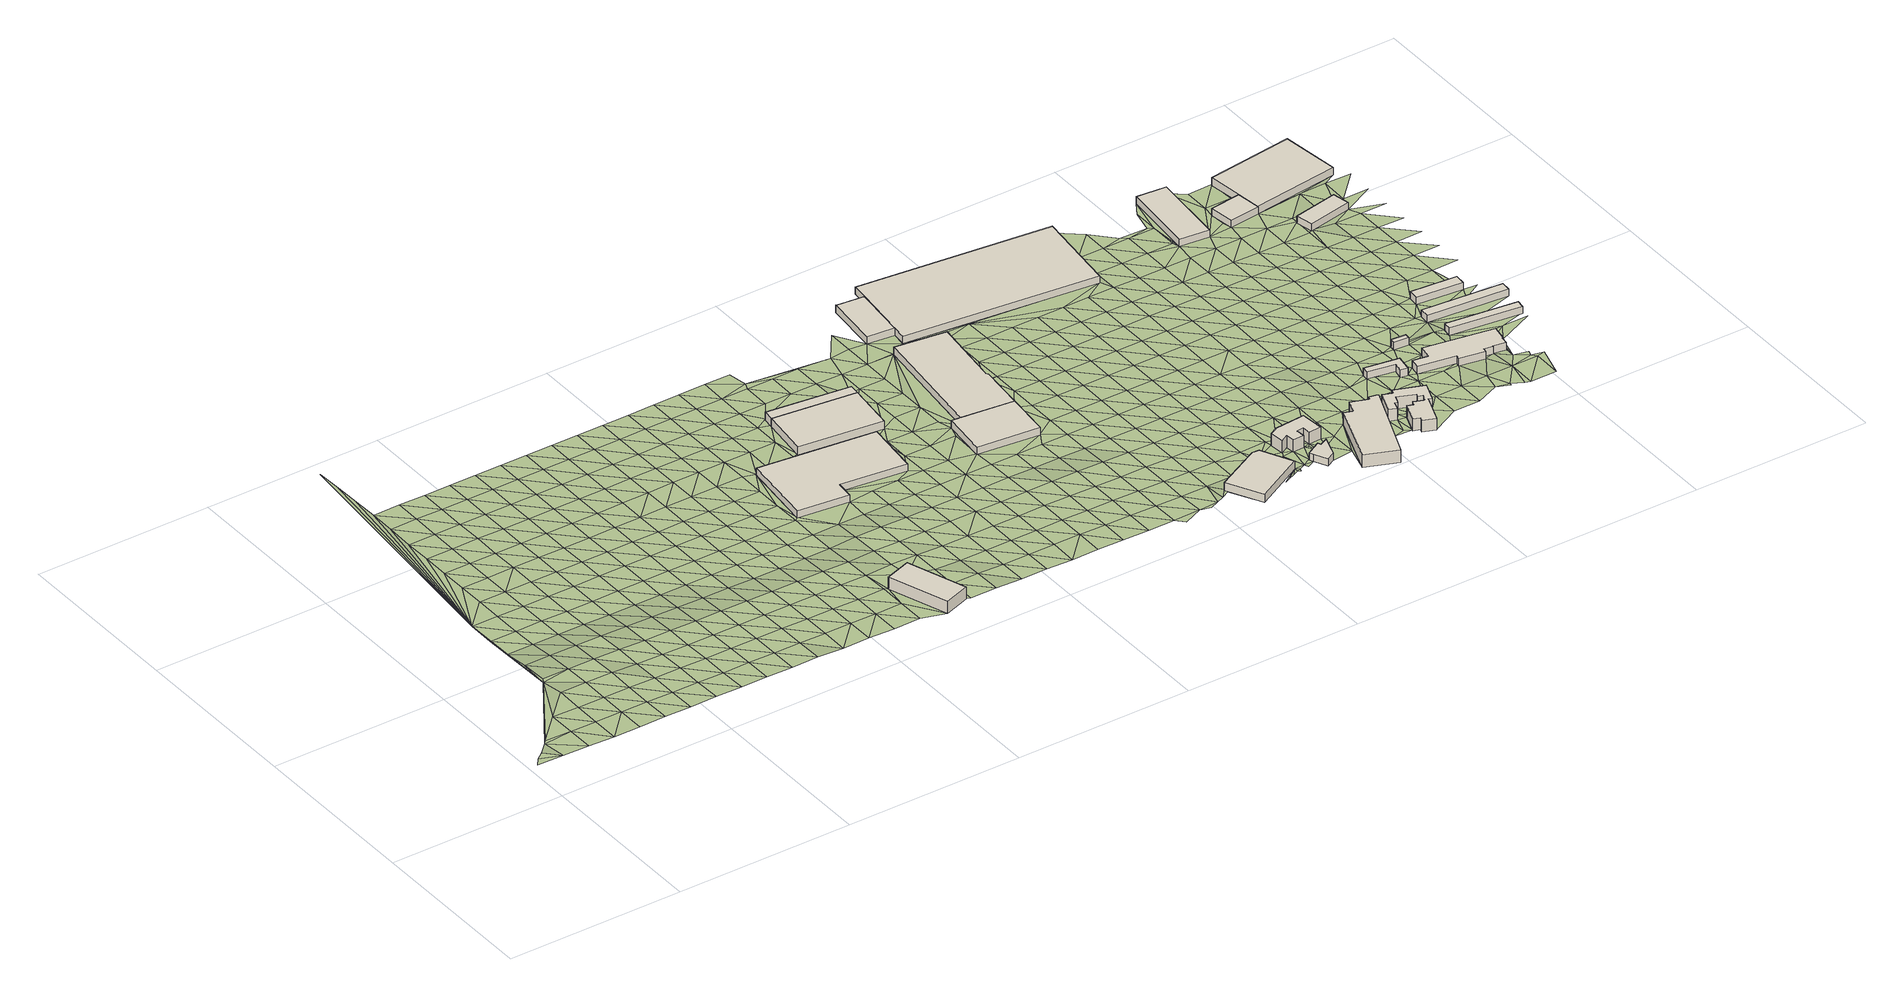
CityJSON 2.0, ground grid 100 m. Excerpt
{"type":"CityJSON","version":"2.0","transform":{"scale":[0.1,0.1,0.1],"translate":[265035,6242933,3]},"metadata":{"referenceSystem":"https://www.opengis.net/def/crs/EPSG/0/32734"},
"CityObjects":{
"building1":{"type":"Building","attributes":{"building":"hall","building:levels":"2","footprint":{"type":"Polygon"},"plus_code":"C8XQXWXR+X2X","ground_height":6.69,"building_height":6.9,"roof_height":13.59},"geometry":[{"type":"Solid","lod":"1","boundaries":[[[[0,1,2,3]],[[1,4,5,2]],[[4,6,7,5]],[[6,0,3,7]],[[3,2,5,7]],[[6,4,1,0]]]]}]},
"building2":{"type":"Building","attributes":{"building":"yes","building:levels":"1","footprint":{"type":"Polygon"},"plus_code":"C9XWXHXW+XPR","ground_height":4.42,"building_height":4.1,"roof_height":8.52},"geometry":[{"type":"Solid","lod":"1","boundaries":[[[[8,9,10,11]],[[9,12,13,10]],[[12,14,15,13]],[[14,16,17,15]],[[16,18,19,17]],[[18,8,11,19]],[[11,10,13,15,17,19]],[[18,16,14,12,9,8]]]]}]},
"building3":{"type":"Building","attributes":{"building":"yes","building:levels":"1","footprint":{"type":"Polygon"},"plus_code":"CCXXXHXQ+XCX","ground_height":4.4,"building_height":4.1,"roof_height":8.5},"geometry":[{"type":"Solid","lod":"1","boundaries":[[[[20,21,22,23]],[[21,24,25,22]],[[24,26,27,25]],[[26,20,23,27]],[[23,22,25,27]],[[26,24,21,20]]]]}]},
"building4":{"type":"Building","attributes":{"building":"yes","building:levels":"1","footprint":{"type":"Polygon"},"plus_code":"CFX3XHX5+XVV","ground_height":4.4,"building_height":4.1,"roof_height":8.5},"geometry":[{"type":"Solid","lod":"1","boundaries":[[[[21,20,23,22]],[[20,28,29,23]],[[28,30,31,29]],[[30,21,22,31]],[[22,23,29,31]],[[30,28,20,21]]]]}]},
"building5":{"type":"Building","attributes":{"building":"yes","building:levels":"1","footprint":{"type":"Polygon"},"plus_code":"CJX6X6XR+X3W","ground_height":4.54,"building_height":4.1,"roof_height":8.64},"geometry":[{"type":"Solid","lod":"1","boundaries":[[[[32,33,34,35,36,37]],[[33,38,39,35,34]],[[38,40,41,39]],[[40,42,43,41]],[[42,32,37,36,43]],[[36,35,39,41,43]],[[42,40,38,33,32]]]]}]},
"building6":{"type":"Building","attributes":{"building":"yes","building:levels":"1","footprint":{"type":"Polygon"},"plus_code":"CJXMX2X4+X2X","ground_height":4.41,"building_height":4.1,"roof_height":8.51},"geometry":[{"type":"Solid","lod":"1","boundaries":[[[[44,45,37,34]],[[45,46,47,37]],[[46,48,49,47]],[[48,50,51,49]],[[50,52,53,51]],[[52,44,34,53]],[[34,37,47,49,51,53]],[[52,50,48,46,45,44]]]]}]},
"building7":{"type":"Building","attributes":{"building":"yes","building:levels":"1","footprint":{"type":"Polygon"},"plus_code":"CJX7X4XW+X3V","ground_height":3.99,"building_height":4.1,"roof_height":8.09},"geometry":[{"type":"Solid","lod":"1","boundaries":[[[[54,55,56,57,58]],[[55,59,60,61,56]],[[59,62,63,61,60]],[[62,64,65,63]],[[64,54,58,57,65]],[[57,56,61,63,65]],[[64,62,59,55,54]]]]}]},
"building8":{"type":"Building","attributes":{"address":"70 Foundry Road Salt River Cape Town","building":"industrial","building:levels":"1","footprint":{"type":"Polygon"},"plus_code":"CRX7XCX9+XGW","ground_height":4.96,"building_height":4.1,"roof_height":9.06},"geometry":[{"type":"Solid","lod":"1","boundaries":[[[[66,67,68,69]],[[67,70,71,68]],[[70,72,73,71]],[[72,74,75,73]],[[74,66,69,75]],[[69,68,71,73,75]],[[74,72,70,67,66]]]]}]},
"building9":{"type":"Building","attributes":{"address":"6 Westminster Road Salt River Cape Town","building":"house","building:levels":"1","footprint":{"type":"Polygon"},"plus_code":"C2X2XWXJ+XFV","ground_height":4.49,"building_height":4.1,"roof_height":8.59},"geometry":[{"type":"Solid","lod":"1","boundaries":[[[[76,77,78,79]],[[77,80,81,78]],[[80,82,83,81]],[[82,84,85,83]],[[84,86,87,85]],[[86,88,89,87]],[[88,76,79,89]],[[79,78,81,83,85,87,89]],[[88,86,84,82,80,77,76]]]]}]},
"building10":{"type":"Building","attributes":{"address":"70 Foundry Road Salt River Cape Town","building":"industrial","building:levels":"2","footprint":{"type":"Polygon"},"plus_code":"CVXWX5X8+X6X","ground_height":4.25,"building_height":6.9,"roof_height":11.15},"geometry":[{"type":"Solid","lod":"1","boundaries":[[[[90,91,92,93]],[[91,94,95,92]],[[94,96,97,95]],[[96,98,99,97]],[[98,100,101,99]],[[100,102,103,101]],[[102,104,105,103]],[[104,106,107,105]],[[106,108,109,107]],[[108,110,111,109]],[[110,90,93,111]],[[93,92,95,97,99,101,103,105,107,109,111]],[[110,108,106,104,102,100,98,96,94,91,90]]]]}]},
"building11":{"type":"Building","attributes":{"building":"yes","building:levels":"1","footprint":{"type":"Polygon"},"plus_code":"CQX9X8XH+XHW","ground_height":4.1,"building_height":4.1,"roof_height":8.2},"geometry":[{"type":"Solid","lod":"1","boundaries":[[[[112,113,114,56,115,116,117]],[[113,118,57,119,115,56,114]],[[118,120,121,119,57]],[[120,122,123,121]],[[122,124,125,123]],[[124,112,117,116,125]],[[116,115,119,121,123,125]],[[124,122,120,118,113,112]]]]}]},
"building12":{"type":"Building","attributes":{"address":"3 Westminster Road Salt River Cape Town","building":"industrial","building:levels":"2","footprint":{"type":"Polygon"},"plus_code":"C3XFX7XX+XQX","ground_height":4.48,"building_height":6.9,"roof_height":11.38},"geometry":[{"type":"Solid","lod":"1","boundaries":[[[[126,127,128,129]],[[127,130,131,128]],[[130,132,133,131]],[[132,134,135,133]],[[134,136,137,135]],[[136,138,139,137]],[[138,140,141,139]],[[140,142,143,141]],[[142,126,129,143]],[[129,128,131,133,135,137,139,141,143]],[[142,140,138,136,134,132,130,127,126]]]]}]},
"building13":{"type":"Building","attributes":{"address":"80 Foundry Road Salt River Cape Town","building":"retail","building:levels":"2","footprint":{"type":"Polygon"},"plus_code":"C5X2XJXH+XVV","ground_height":4.24,"building_height":6.9,"roof_height":11.14},"geometry":[{"type":"Solid","lod":"1","boundaries":[[[[144,145,146,147]],[[145,148,149,146]],[[148,150,151,149]],[[150,152,153,151]],[[152,154,155,153]],[[154,156,157,155]],[[156,158,159,157]],[[158,160,161,159]],[[160,162,163,161]],[[162,164,165,163]],[[164,166,167,165]],[[166,168,169,167]],[[168,170,171,169]],[[170,172,173,171]],[[172,174,175,173]],[[174,176,177,175]],[[176,178,179,177]],[[178,180,181,179]],[[180,182,183,181]],[[182,184,185,183]],[[184,186,187,185]],[[186,144,147,187]],[[147,146,149,151,153,155,157,159,161,163,165,167,169,171,173,175,177,179,181,183,185,187]],[[186,184,182,180,178,176,174,172,170,168,166,164,162,160,158,156,154,152,150,148,145,144]]]]}]},
"building14":{"type":"Building","attributes":{"building":"transportation","building:levels":"1","footprint":{"type":"Polygon"},"plus_code":"C5XGXFXV+XVR","ground_height":4.59,"building_height":4.1,"roof_height":8.69},"geometry":[{"type":"Solid","lod":"1","boundaries":[[[[188,189,190,191]],[[189,192,193,190]],[[192,194,195,193]],[[194,196,197,195]],[[196,198,199,197]],[[198,188,191,199]],[[191,190,193,195,197,199]],[[198,196,194,192,189,188]]]]}]},
"building15":{"type":"Building","attributes":{"building":"transportation","building:levels":"1","footprint":{"type":"Polygon"},"plus_code":"C6X8XCX4+XVR","ground_height":4.61,"building_height":4.1,"roof_height":8.71},"geometry":[{"type":"Solid","lod":"1","boundaries":[[[[200,201,202,203]],[[201,204,205,202]],[[204,206,207,205]],[[206,200,203,207]],[[203,202,205,207]],[[206,204,201,200]]]]}]},
"building16":{"type":"Building","attributes":{"building":"train_station","building:levels":"1","footprint":{"type":"Polygon"},"plus_code":"C7X6X4XC+X6W","ground_height":4.98,"building_height":4.1,"roof_height":9.08},"geometry":[{"type":"Solid","lod":"1","boundaries":[[[[208,209,210,211]],[[209,212,213,210]],[[212,214,215,213]],[[214,216,217,215]],[[216,218,219,217]],[[218,220,221,219]],[[220,222,223,221]],[[222,224,225,223]],[[224,226,227,225]],[[226,228,229,227]],[[228,230,231,229]],[[230,232,233,231]],[[232,234,235,233]],[[234,208,211,235]],[[211,210,213,215,217,219,221,223,225,227,229,231,233,235]],[[234,232,230,228,226,224,222,220,218,216,214,212,209,208]]]]}]},
"building17":{"type":"Building","attributes":{"building":"industrial","building:levels":"1","footprint":{"type":"Polygon"},"plus_code":"C4XVXQX7+X7W","ground_height":3.99,"building_height":4.1,"roof_height":8.09},"geometry":[{"type":"Solid","lod":"1","boundaries":[[[[236,237,238,239]],[[237,240,241,238]],[[240,242,243,241]],[[242,236,239,243]],[[239,238,241,243]],[[242,240,237,236]]]]}]},
"building18":{"type":"Building","attributes":{"building":"industrial","building:levels":"1","footprint":{"type":"Polygon"},"plus_code":"C6X7X7XX+X3X","ground_height":3.92,"building_height":4.1,"roof_height":8.02},"geometry":[{"type":"Solid","lod":"1","boundaries":[[[[244,245,246,247]],[[245,248,249,246]],[[248,250,251,249]],[[250,252,253,251]],[[252,244,247,253]],[[247,246,249,251,253]],[[252,250,248,245,244]]]]}]},
"building19":{"type":"Building","attributes":{"building":"transportation","building:levels":"1","footprint":{"type":"Polygon"},"plus_code":"C8XHXHXJ+X8R","ground_height":4.27,"building_height":4.1,"roof_height":8.37},"geometry":[{"type":"Solid","lod":"1","boundaries":[[[[254,255,256,257]],[[255,258,259,256]],[[258,260,261,259]],[[260,254,257,261]],[[257,256,259,261]],[[260,258,255,254]]]]}]},
"building20":{"type":"Building","attributes":{"building":"transportation","building:levels":"1","footprint":{"type":"Polygon"},"plus_code":"C8X8XQX5+X2V","ground_height":3.87,"building_height":4.1,"roof_height":7.97},"geometry":[{"type":"Solid","lod":"1","boundaries":[[[[262,263,264,265]],[[263,266,267,264]],[[266,268,269,267]],[[268,262,265,269]],[[265,264,267,269]],[[268,266,263,262]]]]}]},
"building21":{"type":"Building","attributes":{"building":"transportation","building:levels":"1","footprint":{"type":"Polygon"},"plus_code":"C8XHXRXC+X8X","ground_height":3.96,"building_height":4.1,"roof_height":8.06},"geometry":[{"type":"Solid","lod":"1","boundaries":[[[[270,271,272,273]],[[271,274,275,272]],[[274,276,277,275]],[[276,270,273,277]],[[273,272,275,277]],[[276,274,271,270]]]]}]},
"building22":{"type":"Building","attributes":{"building":"industrial","building:levels":"1","footprint":{"type":"Polygon"},"plus_code":"C8X2X2XF+X9X","ground_height":3.14,"building_height":4.1,"roof_height":7.24},"geometry":[{"type":"Solid","lod":"1","boundaries":[[[[278,279,280,281]],[[279,282,283,280]],[[282,284,285,283]],[[284,278,281,285]],[[281,280,283,285]],[[284,282,279,278]]]]}]},
"building23":{"type":"Building","attributes":{"building":"industrial","building:levels":"1","footprint":{"type":"Polygon"},"plus_code":"C7XRXQXX+X9W","ground_height":3.92,"building_height":4.1,"roof_height":8.02},"geometry":[{"type":"Solid","lod":"1","boundaries":[[[[286,287,247,246]],[[287,288,289,247]],[[288,290,291,289]],[[290,292,293,291]],[[292,286,246,293]],[[246,247,289,291,293]],[[292,290,288,287,286]]]]}]},
"terrain1":{"type":"TINRelief","geometry":[{"type":"CompositeSurface","lod":"1","boundaries":[[[294,295,296]],[[297,294,296]],[[297,296,298]],[[296,299,298]],[[300,299,296]],[[299,301,302]],[[301,299,300]],[[302,301,303]],[[304,299,302]],[[305,301,300]],[[304,302,303]],[[306,303,301]],[[306,301,305]],[[303,306,307]],[[303,307,308]],[[303,308,304]],[[306,305,309]],[[307,306,309]],[[309,305,310]],[[307,311,308]],[[311,307,309]],[[304,312,313]],[[314,304,308]],[[310,315,309]],[[316,304,313]],[[314,308,311]],[[317,312,304]],[[317,313,312]],[[318,304,316]],[[314,317,304]],[[311,309,319]],[[320,304,318]],[[319,309,315]],[[316,313,321]],[[311,322,314]],[[317,321,313]],[[322,311,319]],[[323,318,316]],[[317,314,324]],[[321,323,316]],[[315,325,319]],[[324,314,322]],[[326,320,318]],[[321,317,327]],[[323,326,318]],[[322,319,328]],[[327,317,324]],[[325,328,319]],[[321,329,323]],[[326,330,320]],[[324,322,331]],[[329,321,327]],[[330,332,320]],[[328,331,322]],[[326,323,333]],[[324,334,327]],[[332,335,320]],[[333,323,329]],[[325,336,328]],[[331,334,324]],[[330,326,337]],[[335,338,320]],[[329,327,339]],[[337,326,333]],[[331,328,340]],[[338,341,320]],[[334,339,327]],[[330,342,332]],[[340,328,336]],[[333,329,343]],[[342,330,337]],[[341,344,320]],[[334,331,345]],[[339,343,329]],[[335,332,346]],[[344,347,320]],[[345,331,340]],[[333,348,337]],[[346,332,342]],[[334,349,339]],[[350,320,347]],[[343,348,333]],[[340,336,351]],[[338,335,352]],[[349,334,345]],[[342,337,353]],[[354,320,350]],[[352,335,346]],[[343,339,355]],[[348,353,337]],[[338,356,341]],[[345,340,357]],[[320,354,358]],[[355,339,349]],[[346,342,359]],[[338,352,356]],[[357,340,351]],[[348,343,360]],[[361,320,358]],[[353,359,342]],[[344,341,362]],[[345,363,349]],[[360,343,355]],[[356,362,341]],[[363,345,357]],[[348,364,353]],[[352,346,365]],[[359,366,346]],[[347,344,367]],[[355,349,368]],[[364,348,360]],[[351,369,357]],[[356,352,365]],[[362,367,344]],[[346,366,365]],[[368,349,363]],[[359,353,370]],[[371,350,347]],[[360,355,372]],[[370,353,364]],[[356,373,362]],[[363,357,374]],[[372,355,368]],[[371,347,367]],[[366,359,375]],[[374,357,369]],[[373,356,365]],[[360,376,364]],[[375,359,370]],[[367,362,377]],[[368,363,378]],[[350,371,379]],[[360,372,376]],[[366,380,365]],[[377,362,373]],[[378,363,374]],[[370,364,381]],[[380,366,375]],[[371,367,382]],[[368,383,372]],[[376,381,364]],[[374,369,384]],[[373,365,385]],[[382,367,377]],[[383,368,378]],[[375,370,386]],[[385,365,380]],[[371,387,379]],[[376,372,388]],[[381,386,370]],[[377,373,389]],[[390,378,374]],[[388,372,383]],[[387,371,382]],[[391,380,375]],[[389,373,385]],[[384,390,374]],[[376,392,381]],[[391,375,386]],[[377,393,382]],[[394,383,378]],[[395,379,387]],[[388,392,376]],[[385,380,396]],[[393,377,389]],[[390,394,378]],[[386,381,397]],[[380,391,396]],[[388,383,398]],[[387,382,399]],[[381,392,397]],[[390,384,400]],[[389,385,401]],[[399,382,393]],[[394,398,383]],[[391,386,402]],[[401,385,396]],[[392,388,403]],[[395,387,404]],[[402,386,397]],[[393,389,405]],[[394,390,406]],[[398,403,388]],[[404,387,399]],[[391,407,396]],[[389,401,405]],[[400,406,390]],[[408,397,392]],[[407,391,402]],[[393,409,399]],[[394,410,398]],[[411,395,404]],[[403,408,392]],[[396,412,401]],[[409,393,405]],[[406,410,394]],[[413,402,397]],[[412,396,407]],[[414,404,399]],[[403,398,415]],[[408,413,397]],[[416,406,400]],[[405,401,417]],[[399,409,414]],[[410,415,398]],[[407,402,418]],[[417,401,412]],[[419,411,404]],[[408,403,420]],[[413,418,402]],[[409,405,421]],[[410,406,422]],[[415,420,403]],[[414,419,404]],[[423,412,407]],[[421,405,417]],[[416,422,406]],[[408,424,413]],[[418,423,407]],[[425,414,409]],[[426,415,410]],[[419,427,411]],[[420,424,408]],[[428,417,412]],[[425,409,421]],[[422,426,410]],[[418,413,429]],[[423,428,412]],[[430,419,414]],[[431,420,415]],[[424,429,413]],[[421,417,432]],[[425,430,414]],[[426,431,415]],[[423,418,433]],[[422,416,434]],[[428,432,417]],[[435,427,419]],[[424,420,436]],[[429,433,418]],[[437,425,421]],[[426,422,434]],[[416,438,434]],[[431,436,420]],[[430,435,419]],[[423,439,428]],[[432,437,421]],[[440,429,424]],[[433,439,423]],[[441,430,425]],[[431,426,442]],[[435,443,427]],[[436,440,424]],[[432,428,444]],[[437,441,425]],[[442,426,434]],[[445,433,429]],[[439,444,428]],[[435,430,446]],[[436,431,447]],[[440,445,429]],[[437,432,448]],[[441,446,430]],[[431,442,447]],[[439,433,449]],[[434,438,450]],[[444,448,432]],[[451,443,435]],[[440,436,452]],[[445,449,433]],[[441,437,453]],[[442,434,450]],[[438,454,450]],[[447,452,436]],[[446,451,435]],[[455,444,439]],[[453,437,448]],[[456,445,440]],[[449,455,439]],[[446,441,457]],[[447,442,458]],[[451,459,443]],[[452,456,440]],[[460,448,444]],[[453,457,441]],[[458,442,450]],[[461,449,445]],[[455,460,444]],[[446,462,451]],[[452,447,463]],[[456,461,445]],[[454,464,450]],[[457,462,446]],[[458,463,447]],[[455,449,465]],[[453,448,466]],[[460,467,448]],[[459,451,468]],[[452,469,456]],[[461,465,449]],[[457,453,466]],[[450,470,458]],[[466,448,467]],[[463,469,452]],[[462,468,451]],[[471,460,455]],[[470,450,464]],[[472,461,456]],[[465,471,455]],[[462,457,473]],[[463,458,474]],[[468,475,459]],[[472,456,469]],[[476,467,460]],[[466,473,457]],[[474,458,470]],[[477,465,461]],[[471,476,460]],[[469,463,478]],[[462,479,468]],[[470,464,0]],[[472,477,461]],[[473,479,462]],[[478,463,474]],[[471,465,480]],[[466,467,481]],[[474,470,482]],[[476,483,467]],[[482,470,0]],[[484,472,469]],[[475,468,485]],[[477,480,465]],[[473,466,481]],[[478,474,482]],[[483,481,467]],[[469,478,484]],[[479,485,468]],[[486,476,471]],[[487,477,472]],[[480,486,471]],[[479,473,488]],[[485,489,475]],[[484,487,472]],[[482,490,478]],[[491,483,476]],[[481,488,473]],[[492,480,477]],[[486,491,476]],[[479,493,485]],[[494,484,478]],[[487,492,477]],[[488,493,479]],[[478,490,494]],[[486,480,495]],[[481,483,496]],[[491,497,483]],[[489,485,498]],[[499,487,484]],[[492,495,480]],[[488,481,496]],[[483,497,496]],[[494,499,484]],[[493,498,485]],[[500,491,486]],[[487,501,492]],[[495,500,486]],[[490,502,503]],[[504,493,488]],[[505,503,502]],[[498,506,489]],[[499,501,487]],[[507,497,491]],[[488,496,504]],[[490,508,494]],[[503,509,490]],[[510,495,492]],[[500,495,511]],[[500,507,491]],[[508,499,494]],[[493,512,498]],[[501,510,492]],[[511,495,510]],[[509,508,490]],[[503,505,513]],[[504,512,493]],[[496,497,514]],[[507,515,497]],[[516,501,499]],[[506,498,517]],[[518,500,511]],[[504,496,514]],[[503,519,509]],[[497,515,514]],[[508,516,499]],[[512,517,498]],[[500,518,507]],[[513,519,503]],[[501,520,510]],[[512,504,521]],[[508,509,522]],[[507,518,515]],[[511,510,523]],[[517,524,506]],[[516,520,501]],[[514,521,504]],[[519,522,509]],[[514,515,518]],[[512,525,517]],[[516,508,526]],[[520,527,510]],[[519,513,528]],[[521,525,512]],[[522,526,508]],[[523,510,527]],[[524,517,529]],[[516,530,520]],[[514,518,531]],[[521,514,531]],[[522,519,532]],[[526,530,516]],[[525,529,517]],[[528,532,519]],[[531,518,533]],[[534,527,520]],[[525,521,535]],[[526,522,536]],[[529,537,524]],[[530,534,520]],[[533,518,538]],[[535,521,531]],[[522,532,536]],[[539,523,527]],[[525,540,529]],[[541,530,526]],[[534,539,527]],[[532,528,542]],[[540,525,535]],[[541,526,536]],[[543,544,523]],[[531,533,545]],[[537,529,546]],[[547,534,530]],[[539,543,523]],[[535,531,545]],[[532,548,536]],[[533,538,545]],[[541,547,530]],[[546,529,540]],[[542,548,532]],[[534,549,539]],[[540,535,550]],[[551,541,536]],[[537,546,552]],[[547,549,534]],[[545,550,535]],[[548,551,536]],[[553,545,538]],[[543,554,544]],[[543,539,555]],[[540,556,546]],[[538,518,18]],[[549,555,539]],[[542,557,548]],[[547,541,558]],[[550,556,540]],[[551,559,541]],[[545,553,560]],[[561,552,546]],[[550,545,560]],[[549,547,558]],[[555,554,543]],[[541,559,558]],[[551,548,562]],[[563,544,554]],[[546,556,561]],[[557,562,548]],[[556,550,564]],[[550,560,564]],[[565,555,549]],[[553,538,18]],[[559,551,566]],[[561,567,552]],[[558,565,549]],[[551,562,566]],[[555,568,554]],[[556,564,569]],[[569,561,556]],[[559,570,558]],[[565,568,555]],[[566,570,559]],[[562,557,571]],[[572,565,558]],[[554,573,563]],[[568,573,554]],[[574,567,561]],[[566,562,571]],[[557,575,571]],[[570,572,558]],[[569,576,561]],[[574,561,576]],[[569,564,577]],[[566,578,570]],[[568,565,579]],[[580,553,18]],[[572,581,565]],[[573,582,563]],[[583,567,574]],[[578,566,571]],[[573,568,579]],[[563,582,18]],[[565,581,579]],[[572,570,584]],[[576,569,577]],[[571,575,585]],[[584,570,578]],[[582,573,586]],[[577,564,587]],[[18,582,588]],[[574,576,589]],[[581,572,590]],[[586,573,579]],[[578,571,591]],[[590,572,584]],[[589,576,577]],[[588,582,592]],[[18,588,580]],[[571,585,591]],[[581,593,579]],[[592,582,586]],[[28,587,564]],[[584,578,594]],[[593,581,590]],[[578,591,594]],[[588,595,580]],[[592,595,588]],[[596,574,589]],[[586,579,597]],[[598,589,577]],[[584,599,590]],[[600,579,593]],[[601,591,585]],[[598,577,587]],[[594,599,584]],[[597,579,600]],[[592,586,602]],[[603,593,590]],[[595,604,580]],[[594,591,605]],[[599,603,590]],[[598,596,589]],[[586,597,602]],[[604,606,580]],[[20,580,606]],[[601,605,591]],[[587,28,598]],[[595,592,38]],[[607,600,593]],[[574,596,608]],[[609,599,594]],[[603,607,593]],[[38,592,602]],[[605,609,594]],[[610,597,600]],[[604,595,611]],[[28,20,612]],[[606,612,20]],[[598,28,613]],[[596,598,613]],[[603,599,614]],[[38,602,597]],[[38,615,595]],[[610,600,607]],[[616,605,601]],[[606,604,611]],[[595,615,611]],[[609,614,599]],[[28,612,613]],[[617,607,603]],[[612,606,618]],[[609,605,619]],[[614,617,603]],[[615,38,33]],[[608,596,613]],[[606,611,618]],[[616,619,605]],[[615,33,611]],[[620,610,607]],[[621,597,610]],[[622,613,612]],[[614,609,623]],[[617,620,607]],[[622,612,618]],[[623,609,619]],[[617,614,624]],[[620,625,610]],[[616,626,627]],[[628,608,613]],[[616,627,619]],[[613,622,628]],[[624,614,623]],[[621,610,625]],[[33,52,611]],[[629,620,617]],[[52,618,611]],[[623,619,630]],[[624,629,617]],[[628,631,608]],[[630,619,627]],[[622,618,52]],[[632,625,620]],[[624,623,633]],[[631,634,608]],[[632,620,629]],[[622,52,628]],[[633,623,630]],[[635,621,625]],[[631,628,636]],[[624,637,629]],[[630,627,638]],[[638,627,639]],[[635,625,632]],[[633,637,624]],[[636,634,631]],[[628,640,636]],[[52,640,628]],[[632,629,641]],[[642,621,635]],[[633,630,643]],[[621,642,644]],[[641,629,637]],[[638,643,630]],[[635,632,645]],[[633,646,637]],[[643,638,647]],[[645,632,641]],[[636,640,648]],[[648,640,52]],[[649,644,642]],[[646,633,643]],[[635,650,642]],[[647,651,643]],[[647,652,651]],[[641,637,653]],[[654,644,649]],[[650,635,645]],[[636,648,655]],[[654,656,644]],[[52,657,648]],[[653,637,646]],[[658,651,652]],[[649,642,659]],[[645,641,660]],[[659,642,650]],[[651,661,643]],[[646,643,661]],[[662,663,656]],[[653,660,641]],[[656,654,662]],[[654,649,664]],[[52,665,657]],[[645,666,650]],[[664,649,659]],[[662,667,663]],[[668,653,646]],[[660,666,645]],[[648,657,669]],[[662,654,670]],[[668,646,661]],[[663,667,671]],[[659,650,672]],[[654,664,670]],[[671,665,663]],[[660,653,673]],[[650,666,672]],[[70,661,651]],[[667,662,674]],[[668,673,653]],[[665,669,657]],[[664,659,675]],[[670,674,662]],[[676,666,660]],[[659,672,675]],[[671,667,677]],[[673,676,660]],[[70,668,661]],[[669,678,648]],[[664,679,670]],[[674,677,667]],[[680,672,666]],[[664,675,679]],[[681,665,671]],[[682,673,668]],[[676,680,666]],[[674,670,683]],[[671,677,681]],[[678,669,665]],[[70,682,668]],[[675,672,684]],[[670,679,683]],[[685,676,673]],[[680,684,672]],[[681,678,665]],[[677,674,686]],[[66,687,688]],[[685,673,682]],[[689,679,675]],[[674,683,686]],[[67,682,70]],[[680,676,690]],[[66,688,691]],[[684,689,675]],[[677,692,681]],[[690,676,685]],[[693,683,679]],[[691,694,66]],[[677,686,692]],[[684,680,695]],[[689,693,679]],[[67,696,682]],[[66,694,697]],[[698,67,66]],[[697,694,699]],[[678,681,700]],[[685,682,696]],[[690,695,680]],[[697,701,66]],[[686,683,702]],[[698,703,67]],[[692,700,681]],[[66,701,698]],[[704,689,684]],[[703,94,67]],[[693,702,683]],[[696,67,94]],[[690,685,705]],[[704,684,695]],[[692,686,706]],[[701,707,698]],[[708,701,709]],[[696,705,685]],[[698,707,703]],[[710,693,689]],[[702,706,686]],[[708,711,701]],[[707,701,711]],[[690,712,695]],[[710,689,704]],[[713,703,707]],[[678,714,648]],[[715,678,700]],[[91,696,94]],[[716,700,692]],[[712,690,705]],[[696,91,705]],[[702,693,717]],[[711,718,707]],[[706,716,692]],[[704,695,719]],[[717,693,710]],[[86,718,711]],[[719,695,712]],[[720,706,702]],[[716,715,700]],[[710,704,721]],[[722,705,91]],[[718,86,723]],[[720,702,717]],[[724,725,718]],[[718,723,724]],[[722,712,705]],[[86,724,723]],[[715,726,678]],[[719,721,704]],[[724,727,725]],[[728,716,706]],[[84,82,86]],[[82,724,86]],[[722,91,729]],[[710,730,717]],[[90,729,91]],[[728,706,720]],[[82,731,732]],[[733,719,712]],[[730,710,721]],[[82,110,724]],[[715,716,734]],[[733,712,722]],[[720,717,735]],[[716,728,734]],[[90,722,729]],[[721,719,736]],[[110,82,737]],[[735,717,730]],[[732,737,82]],[[736,719,733]],[[728,720,738]],[[715,734,726]],[[739,740,732]],[[741,90,110]],[[742,730,721]],[[738,720,735]],[[110,737,741]],[[743,722,90]],[[743,733,722]],[[726,714,678]],[[742,721,736]],[[728,744,734]],[[732,740,737]],[[735,730,745]],[[90,741,743]],[[744,728,738]],[[733,746,736]],[[737,740,741]],[[742,745,730]],[[734,747,726]],[[743,746,733]],[[748,738,735]],[[747,734,744]],[[742,736,749]],[[748,735,745]],[[743,741,750]],[[749,736,746]],[[750,741,740]],[[744,738,751]],[[747,752,726]],[[751,738,748]],[[745,742,753]],[[743,754,746]],[[138,740,755]],[[756,742,749]],[[757,747,744]],[[750,740,138]],[[754,743,750]],[[748,745,753]],[[742,756,753]],[[757,744,751]],[[726,752,714]],[[749,746,758]],[[759,752,747]],[[758,746,754]],[[760,761,762]],[[763,751,748]],[[759,747,757]],[[764,765,766]],[[765,764,767]],[[756,749,768]],[[138,769,750]],[[753,763,748]],[[764,766,762]],[[769,754,750]],[[770,138,771]],[[758,768,749]],[[772,757,751]],[[773,752,759]],[[774,766,765]],[[769,138,770]],[[765,767,774]],[[756,775,753]],[[752,773,714]],[[763,772,751]],[[776,758,754]],[[775,756,768]],[[762,766,156]],[[759,757,777]],[[774,767,180]],[[769,776,754]],[[770,778,769]],[[763,753,779]],[[760,762,156]],[[780,781,774]],[[772,777,757]],[[780,774,180]],[[778,760,156]],[[778,156,769]],[[768,758,782]],[[779,753,775]],[[783,714,773]],[[784,773,759]],[[776,782,758]],[[176,780,180]],[[785,769,156]],[[772,763,786]],[[780,176,166]],[[777,784,759]],[[783,787,714]],[[176,180,788]],[[789,775,768]],[[785,156,154]],[[786,763,779]],[[790,783,773]],[[194,776,769]],[[782,789,768]],[[769,785,791]],[[168,166,176]],[[772,792,777]],[[784,790,773]],[[124,714,787]],[[793,779,775]],[[794,170,176]],[[792,772,786]],[[795,796,797]],[[769,791,194]],[[192,782,776]],[[170,168,176]],[[798,787,783]],[[789,793,775]],[[172,170,794]],[[194,192,776]],[[784,777,799]],[[796,795,800]],[[790,798,783]],[[786,779,801]],[[792,799,777]],[[785,150,791]],[[789,782,802]],[[793,801,779]],[[803,194,791]],[[782,192,802]],[[790,784,804]],[[798,805,787]],[[806,792,786]],[[124,787,807]],[[784,799,804]],[[793,789,808]],[[796,800,809]],[[801,806,786]],[[805,807,787]],[[803,791,810]],[[796,809,150]],[[790,811,798]],[[812,194,803]],[[808,789,802]],[[813,791,150]],[[814,799,792]],[[811,790,804]],[[791,813,810]],[[815,801,793]],[[806,814,792]],[[192,816,802]],[[803,810,812]],[[150,809,813]],[[805,798,817]],[[815,793,808]],[[809,800,818]],[[819,804,799]],[[798,811,817]],[[820,806,801]],[[810,813,821]],[[814,819,799]],[[807,805,822]],[[808,802,823]],[[820,801,815]],[[821,813,208]],[[824,813,809]],[[825,805,817]],[[816,823,802]],[[825,822,805]],[[811,804,826]],[[814,806,827]],[[819,828,804]],[[818,824,809]],[[234,821,208]],[[234,816,821]],[[815,808,829]],[[827,806,820]],[[208,813,830]],[[804,828,826]],[[829,808,823]],[[811,237,817]],[[831,819,814]],[[813,824,830]],[[815,832,820]],[[206,823,816]],[[831,814,827]],[[234,833,816]],[[834,825,817]],[[811,826,237]],[[829,832,815]],[[818,835,824]],[[819,836,828]],[[825,837,822]],[[204,829,823]],[[833,206,816]],[[823,206,204]],[[833,234,838]],[[827,820,839]],[[817,237,834]],[[836,819,831]],[[208,830,840]],[[839,820,832]],[[841,830,824]],[[834,842,825]],[[825,842,837]],[[828,843,826]],[[831,827,844]],[[833,845,206]],[[846,824,835]],[[836,847,828]],[[204,848,829]],[[841,824,846]],[[832,829,848]],[[844,827,839]],[[830,841,840]],[[842,834,237]],[[843,237,826]],[[828,847,843]],[[849,848,204]],[[850,836,831]],[[845,851,849]],[[852,839,832]],[[846,835,853]],[[854,837,842]],[[850,831,844]],[[835,855,853]],[[833,856,845]],[[237,236,842]],[[848,852,832]],[[857,847,836]],[[237,843,240]],[[858,841,846]],[[851,845,859]],[[860,844,839]],[[849,851,859]],[[850,857,836]],[[236,854,842]],[[839,852,860]],[[846,853,861]],[[856,859,845]],[[849,271,848]],[[843,847,862]],[[850,844,863]],[[864,861,853]],[[857,865,847]],[[846,861,858]],[[848,866,852]],[[844,860,863]],[[271,849,859]],[[867,856,833]],[[864,868,861]],[[240,843,862]],[[847,865,862]],[[869,857,850]],[[856,870,859]],[[848,271,866]],[[858,871,872]],[[873,860,852]],[[858,861,871]],[[850,863,869]],[[873,852,866]],[[859,870,874]],[[870,856,875]],[[876,865,857]],[[271,859,874]],[[250,240,862]],[[877,871,861]],[[878,863,860]],[[868,879,861]],[[857,869,876]],[[250,880,240]],[[270,866,271]],[[871,881,882]],[[248,240,880]],[[873,878,860]],[[875,856,867]],[[877,881,871]],[[883,240,248]],[[240,883,242]],[[868,884,879]],[[874,885,271]],[[886,877,861]],[[270,266,866]],[[866,266,873]],[[862,865,887]],[[869,863,888]],[[865,876,889]],[[881,877,890]],[[880,250,248]],[[879,886,861]],[[878,888,863]],[[881,890,891]],[[862,887,250]],[[892,890,877]],[[865,889,887]],[[878,873,263]],[[893,870,875]],[[873,266,263]],[[894,877,886]],[[270,895,266]],[[896,876,869]],[[892,867,890]],[[242,883,897]],[[888,896,869]],[[898,879,884]],[[271,885,899]],[[893,875,867]],[[898,886,879]],[[900,889,876]],[[248,901,883]],[[902,878,263]],[[893,867,892]],[[252,250,887]],[[902,888,878]],[[896,900,876]],[[874,260,885]],[[883,903,897]],[[904,870,893]],[[905,887,889]],[[248,906,901]],[[907,896,888]],[[895,268,266]],[[900,908,889]],[[895,270,276]],[[903,883,901]],[[907,888,902]],[[893,892,909]],[[889,908,905]],[[263,910,902]],[[911,271,899]],[[252,887,912]],[[896,913,900]],[[260,899,885]],[[905,912,887]],[[914,908,900]],[[896,907,913]],[[915,268,895]],[[901,906,903]],[[910,263,262]],[[914,905,908]],[[916,914,900]],[[907,902,917]],[[276,915,895]],[[900,913,916]],[[910,917,902]],[[918,244,252]],[[913,907,919]],[[252,912,918]],[[268,915,920]],[[921,912,905]],[[914,916,922]],[[907,917,919]],[[917,910,262]],[[916,913,923]],[[919,923,913]],[[914,922,284]],[[918,912,921]],[[922,916,924]],[[905,278,921]],[[917,925,919]],[[923,924,916]],[[918,288,244]],[[923,919,926]],[[922,924,927]],[[921,278,918]],[[922,927,284]],[[924,923,928]],[[929,918,278]],[[278,284,930]],[[931,927,924]],[[278,930,929]],[[927,932,284]],[[929,288,918]],[[933,930,284]],[[929,930,934]]]}]}
},
"vertices":[
[2395,167,35],[2540,217,35],[2540,217,106],[2395,167,106],[2424,553,35],[2424,553,106],[2279,503,35],[2279,503,106],
[2328,1692,14],[2280,1278,14],[2280,1278,55],[2328,1692,55],[2566,1245,14],[2566,1245,55],[2577,1345,14],[2577,1345,55],[2948,1302,14],[2948,1302,55],[2984,1616,14],[2984,1616,55],
[3098,1942,8],[2627,1998,8],[2627,1998,55],[3098,1942,55],[2594,1723,8],[2594,1723,55],[3065,1666,8],[3065,1666,55],
[3104,2001,8],[3104,2001,55],[2634,2059,8],[2634,2059,55],
[3681,1447,12],[3384,1480,12],[3384,1480,55],[3384,1480,56],[3681,1447,56],[3681,1447,55],[3332,1485,12],[3332,1485,56],[3303,1227,12],[3303,1227,56],[3653,1189,12],[3653,1189,56],
[3384,1480,11],[3681,1447,11],[3709,1710,11],[3709,1710,55],[3701,1720,11],[3701,1720,55],[3750,2119,11],[3750,2119,55],[3462,2159,11],[3462,2159,55],
[3563,2293,9],[3596,2600,9],[3596,2600,51],[3563,2293,51],[3563,2293,50],[3465,2614,9],[3465,2614,50],[3465,2614,51],[3440,2617,9],[3440,2617,51],[3407,2309,9],[3407,2309,51],
[4496,244,15],[4408,419,15],[4408,419,61],[4496,244,61],[4370,423,15],[4370,423,61],[4112,289,15],[4112,289,61],[4212,92,15],[4212,92,61],
[4608,245,14],[4643,173,14],[4643,173,56],[4608,245,56],[4691,196,14],[4691,196,56],[4732,316,14],[4732,316,56],[4688,296,14],[4688,296,56],[4679,312,14],[4679,312,56],[4598,268,14],[4598,268,56],
[4736,515,12],[4567,501,12],[4567,501,82],[4736,515,82],[4519,475,12],[4519,475,82],[4527,395,12],[4527,395,82],[4571,419,12],[4571,419,82],[4575,369,12],[4575,369,82],[4639,374,12],[4639,374,82],[4635,422,12],[4635,422,82],[4673,426,12],[4673,426,82],[4677,380,12],[4677,380,82],[4747,386,12],[4747,386,82],
[3606,2689,11],[3596,2600,11],[3596,2600,50],[3596,2600,52],[3606,2689,52],[3606,2689,50],[3563,2293,11],[3563,2293,52],[3553,2211,11],[3553,2211,52],[4630,2090,11],[4630,2090,52],[4685,2569,11],[4685,2569,52],
[4773,71,11],[4953,1,11],[4953,1,84],[4773,71,84],[5133,446,11],[5133,446,84],[5124,454,11],[5124,454,84],[5081,462,11],[5081,462,84],[5077,444,11],[5077,444,84],[4982,479,11],[4982,479,84],[4953,405,11],[4953,405,84],[4907,422,11],[4907,422,84],
[5252,127,12],[5313,286,12],[5313,286,81],[5252,127,81],[5331,280,12],[5331,280,81],[5373,388,12],[5373,388,81],[5211,449,12],[5211,449,81],[5202,425,12],[5202,425,81],[5149,445,12],[5149,445,81],[5102,322,12],[5102,322,81],[5143,306,12],[5143,306,81],[5159,349,12],[5159,349,81],[5174,343,12],[5174,343,81],[5191,388,12],[5191,388,81],[5290,350,12],[5290,350,81],[5283,333,12],[5283,333,81],[5308,323,12],[5308,323,81],[5294,288,12],[5294,288,81],[5239,309,12],[5239,309,81],[5228,286,12],[5228,286,81],[5195,297,12],[5195,297,81],[5153,188,12],[5153,188,81],[5190,174,12],[5190,174,81],[5182,154,12],[5182,154,81],
[5402,585,14],[5418,679,14],[5418,679,57],[5402,585,57],[5225,711,14],[5225,711,57],[5219,674,14],[5219,674,57],[5372,647,14],[5372,647,57],[5362,592,14],[5362,592,57],
[5555,798,13],[5557,826,13],[5557,826,57],[5555,798,57],[5474,833,13],[5474,833,57],[5471,805,13],[5471,805,57],
[5443,568,16],[5652,531,16],[5652,531,61],[5443,568,61],[5648,508,16],[5648,508,61],[5790,483,16],[5790,483,61],[5794,505,16],[5794,505,61],[5844,496,16],[5844,496,61],[5845,502,16],[5845,502,61],[5914,490,16],[5914,490,61],[5921,531,16],[5921,531,61],[5925,531,16],[5925,531,61],[5941,618,16],[5941,618,61],[5552,686,16],[5552,686,61],[5538,609,16],[5538,609,61],[5453,624,16],[5453,624,61],
[5164,2546,10],[5125,2125,10],[5125,2125,51],[5164,2546,51],[5292,2109,10],[5292,2109,51],[5331,2531,10],[5331,2531,51],
[5599,2142,9],[5581,2278,9],[5581,2278,50],[5599,2142,50],[5407,2255,9],[5407,2255,50],[5425,2115,9],[5425,2115,50],[5599,2138,9],[5599,2138,50],
[5770,801,12],[5764,755,12],[5764,755,54],[5770,801,54],[6161,705,12],[6161,705,54],[6167,751,12],[6167,751,54],
[6050,1102,9],[5790,1125,9],[5790,1125,50],[6050,1102,50],[5785,1065,9],[5785,1065,50],[6045,1042,9],[6045,1042,50],
[5744,965,10],[5739,907,10],[5739,907,51],[5744,965,51],[6193,867,10],[6193,867,51],[6198,924,10],[6198,924,51],
[5965,2025,1],[5715,1976,1],[5715,1976,42],[5965,2025,42],[5735,1878,1],[5735,1878,42],[5985,1927,1],[5985,1927,42],
[5581,2278,5],[5599,2142,5],[6089,2206,5],[6089,2206,50],[6046,2534,5],[6046,2534,50],[5556,2470,5],[5556,2470,50],
[37,250,61],[7,210,61],[157,210,59],[79,283,61],[80,285,61],[141,346,55],[307,210,56],[307,365,53],[157,365,55],[307,515,53],[441,790,47],[457,210,50],[457,365,49],[457,515,49],[457,665,53],[607,365,49],[607,210,50],[607,515,49],[457,815,47],[457,970,39],[607,665,53],[758,210,51],[457,1115,23],[607,815,47],[457,1260,17],[758,365,48],[457,1415,17],[607,970,39],[758,515,48],[607,1115,23],[758,665,51],[908,210,49],[607,1260,17],[758,815,46],[908,365,46],[758,970,39],[607,1415,17],[908,515,46],[607,1565,18],[758,1115,22],[908,665,43],[607,1715,15],[1058,210,49],[758,1260,17],[607,1865,15],[908,815,42],[1058,365,44],[607,2015,14],[758,1415,17],[908,970,36],[607,2165,14],[1058,515,44],[758,1565,16],[607,2320,16],[908,1115,20],[1058,665,40],[607,2465,17],[1208,210,48],[758,1715,15],[908,1260,16],[607,2610,15],[1058,815,38],[758,1865,15],[1208,365,43],[607,2765,9],[908,1415,16],[1058,970,32],[607,2915,3],[758,2015,15],[1208,515,43],[1058,1115,18],[908,1715,15],[908,1565,15],[758,2165,16],[1208,665,37],[1358,210,46],[1058,1260,16],[758,2320,18],[1208,815,37],[908,1865,15],[1358,365,43],[1058,1415,16],[1208,970,28],[908,2015,16],[1358,515,43],[758,2465,18],[1058,1565,16],[1208,1115,17],[908,2165,16],[1358,665,37],[1508,210,44],[1058,1715,15],[1208,1260,16],[908,2320,16],[1358,815,35],[1058,1865,15],[1508,365,42],[1208,1415,17],[1358,970,25],[1058,2015,15],[1508,515,42],[908,2465,16],[1208,1565,16],[1358,1115,16],[1508,665,36],[1058,2165,15],[1659,210,45],[1208,1715,14],[1358,1260,16],[1508,815,34],[1058,2320,14],[1208,1865,14],[1659,365,40],[1358,1415,17],[1508,970,23],[1208,2015,14],[1659,515,40],[1058,2465,14],[1358,1565,16],[1508,1115,16],[1208,2165,14],[1659,665,36],[1809,210,38],[1358,1715,14],[1508,1260,16],[1208,2320,14],[1659,815,32],[1358,1865,14],[1809,365,37],[1508,1415,16],[1659,970,22],[1358,2015,14],[1809,515,37],[1208,2465,14],[1508,1565,14],[1659,1115,16],[1358,2165,14],[1809,665,34],[1508,1715,14],[1659,1260,16],[1959,365,37],[1358,2320,14],[1809,815,29],[1508,1865,14],[1959,210,38],[1659,1415,16],[1809,970,18],[1508,2015,13],[1959,515,37],[1358,2465,14],[1659,1565,15],[1809,1115,16],[1508,2165,13],[1959,665,34],[1659,1715,15],[1809,1260,16],[2109,365,34],[1508,2320,13],[1959,815,29],[1659,1865,15],[2109,210,34],[1809,1415,17],[1959,970,18],[1659,2015,13],[2109,515,34],[1508,2465,13],[1809,1565,17],[1959,1115,16],[1659,2165,13],[2109,665,33],[2259,210,36],[1959,1260,16],[1809,1865,16],[1809,1715,16],[1659,2320,13],[2109,815,28],[2259,365,36],[1959,1415,17],[2109,970,18],[1809,2015,14],[2259,515,36],[1659,2465,13],[1959,1565,17],[2109,1115,16],[2259,665,32],[1809,2165,13],[2109,1260,17],[1959,1865,16],[2279,503,36],[1959,1715,16],[2259,815,26],[1809,2320,14],[2109,1415,17],[2259,970,17],[1959,2015,14],[1809,2465,13],[2424,553,36],[2109,1565,17],[2259,1115,16],[1959,2165,13],[2409,665,36],[2259,1260,17],[2109,1865,16],[2109,1715,16],[1959,2320,14],[2409,815,31],[2259,1415,16],[2409,970,25],[2540,217,38],[2560,365,36],[2109,2015,14],[2560,210,38],[1959,2465,13],[2259,1565,16],[2560,665,33],[2560,515,33],[2409,1115,17],[2280,1278,17],[2109,2165,14],[2710,210,38],[2259,1865,16],[2259,1715,16],[2560,815,28],[2109,2320,15],[2328,1692,16],[2710,365,34],[2560,970,24],[2259,2015,13],[2710,515,27],[2566,1245,15],[2109,2465,14],[2259,2165,14],[2710,665,27],[2560,1115,17],[2860,210,32],[2259,2320,16],[2710,815,26],[2409,1865,15],[2860,365,29],[2409,1715,14],[2710,970,23],[2409,2015,15],[2860,515,26],[2259,2465,15],[2560,1715,14],[2710,1115,16],[2409,2165,13],[2860,665,26],[3010,210,30],[2710,1260,15],[2577,1345,16],[2560,1865,15],[2409,2320,15],[2860,815,26],[3010,365,29],[2860,970,22],[2560,2015,15],[3010,515,26],[2409,2465,16],[2594,1723,15],[2860,1260,15],[2860,1115,16],[2560,2165,13],[3160,210,26],[3010,815,26],[3010,665,26],[2627,1998,15],[2560,2320,14],[3160,365,27],[2948,1302,15],[2634,2059,15],[3010,970,20],[3160,515,27],[2560,2465,16],[3010,1115,15],[2710,2165,13],[3160,665,27],[3311,365,27],[3160,815,25],[3010,1260,15],[2729,2362,13],[3311,210,26],[2710,2320,13],[2860,2165,13],[3311,515,27],[3160,1115,15],[3065,1666,13],[3160,970,19],[3010,1415,13],[2710,2465,13],[3311,665,27],[3461,210,24],[3160,1260,15],[3010,2015,14],[3010,1565,14],[2860,2320,13],[3311,815,25],[3461,365,24],[3160,1415,12],[3311,970,19],[3461,515,25],[3160,1565,11],[3010,2320,13],[3303,1227,15],[3010,2165,13],[3461,665,25],[3311,1115,15],[3611,210,22],[3311,1415,12],[3461,815,26],[3160,1715,10],[3611,365,22],[3160,1865,8],[3461,970,18],[3196,2309,8],[3611,515,23],[3461,1115,14],[3311,1715,10],[3160,2015,8],[3160,2165,8],[3611,665,23],[3311,1565,11],[3761,210,21],[3611,815,24],[3311,1865,8],[3761,365,19],[3611,970,17],[3653,1189,14],[3311,2015,8],[3761,515,20],[3761,665,20],[3611,1115,14],[3802,162,21],[3911,210,22],[3311,2165,8],[3761,815,22],[3911,365,16],[3311,2320,8],[3761,970,14],[3911,515,18],[3311,2465,9],[3761,1115,14],[3407,2309,10],[3911,665,18],[4022,217,21],[3972,193,22],[3461,2165,11],[3911,815,19],[3761,1260,15],[4062,365,15],[3681,1447,15],[3911,970,13],[4062,515,15],[4065,237,21],[3553,2211,12],[3761,1415,15],[3911,1115,14],[4112,289,21],[4111,260,21],[4062,665,15],[3761,1565,16],[3563,2293,12],[3709,1710,16],[3611,2165,12],[4178,130,25],[3911,1260,14],[4062,815,16],[4212,365,14],[3761,1715,16],[3701,1720,16],[3911,1415,15],[3750,2119,13],[4062,970,12],[3761,1865,15],[4212,515,13],[3761,2165,13],[3911,1565,16],[3761,2015,15],[4062,1115,13],[4212,665,13],[3911,1715,16],[4062,1260,14],[4212,815,14],[3911,1865,14],[3911,2165,12],[4062,1415,14],[4212,970,13],[3911,2015,14],[4362,515,12],[4062,1565,15],[4212,1115,12],[4362,665,12],[4062,1715,16],[4393,169,20],[4421,183,20],[4212,1260,13],[4362,815,13],[4462,204,15],[4062,1865,15],[4212,1415,14],[4498,222,15],[4362,970,13],[4512,515,12],[4516,227,15],[4512,365,14],[4512,210,15],[4062,2015,15],[4552,245,15],[4212,1565,14],[4527,395,14],[4362,1115,12],[4512,665,12],[4212,1715,15],[4575,369,14],[4608,245,15],[4563,223,15],[4362,1260,13],[4598,268,15],[4512,815,15],[4571,419,14],[4630,2090,14],[4212,2015,16],[4212,1865,16],[4362,1415,14],[4639,374,14],[4512,970,13],[4362,1565,14],[4512,1115,11],[4662,665,12],[4662,365,14],[4677,380,14],[4635,422,14],[4362,2015,15],[4673,426,14],[4362,1715,15],[4662,515,12],[4512,1260,13],[4691,196,15],[4812,210,14],[4662,815,15],[4362,1865,15],[4512,1415,14],[4662,970,13],[4812,365,12],[4512,1565,14],[4773,71,16],[4907,422,13],[4812,515,11],[4662,1115,11],[4812,665,11],[4512,1715,15],[4662,1260,13],[4812,815,19],[4512,1865,14],[4662,1415,14],[4812,970,13],[4963,515,11],[4662,1565,14],[4512,2015,14],[4812,1260,13],[4963,665,11],[4953,405,13],[4812,1115,10],[4662,1715,15],[4963,815,18],[4662,1865,14],[5133,446,12],[4953,1,18],[5113,365,13],[4812,1415,14],[5054,193,16],[5113,210,16],[5102,322,13],[5153,188,16],[4963,970,11],[5113,515,12],[5081,462,12],[5077,444,12],[4812,1565,12],[4662,2015,14],[5143,306,13],[4963,1115,9],[5113,665,12],[4812,1715,13],[5124,454,12],[4963,1260,12],[5174,343,13],[5159,349,13],[5113,815,15],[4662,2165,11],[4812,1865,12],[5211,449,14],[4963,1415,14],[4662,2320,12],[5228,286,13],[5113,970,10],[4812,2015,12],[5263,515,14],[4963,1565,12],[5113,1115,8],[5294,288,13],[5252,127,14],[5331,280,13],[5313,286,13],[4812,2165,11],[4963,1715,12],[5413,210,14],[5113,1260,11],[5263,815,13],[5263,665,14],[4963,1865,11],[4812,2320,11],[5113,1415,12],[4812,2465,11],[5263,970,9],[5413,365,12],[5362,592,16],[4963,2015,11],[5372,647,16],[5413,515,16],[5113,1565,12],[5263,1115,9],[5418,679,16],[4963,2165,10],[5563,210,14],[5113,1715,10],[5263,1260,10],[5402,585,16],[4926,2345,11],[5413,815,13],[5563,365,13],[4963,2320,11],[5113,2015,10],[5263,1415,10],[5113,1865,10],[5413,970,9],[5563,515,18],[5263,1565,10],[5413,1115,9],[5552,686,18],[5113,2165,10],[5695,266,12],[5263,1715,8],[5087,2342,10],[5538,609,18],[5413,1260,8],[5652,531,20],[5648,508,20],[5113,2320,10],[5263,2015,8],[5413,1415,9],[5555,798,16],[5713,365,13],[5263,1865,8],[5563,970,10],[5557,826,16],[5413,1565,8],[5563,815,16],[5563,1115,9],[5769,249,12],[5113,2465,10],[5767,236,12],[5713,665,20],[5413,1715,6],[5790,483,19],[5713,815,16],[5563,1260,9],[5864,365,12],[5413,2015,7],[5563,1415,8],[5837,220,9],[5413,1865,7],[5713,970,10],[5941,618,19],[5864,210,9],[5563,1565,7],[5764,755,15],[5844,496,19],[5794,505,19],[5713,1115,9],[5770,801,15],[5864,665,19],[5563,1715,6],[5920,440,12],[5713,1260,8],[6014,365,12],[5413,2165,9],[5914,490,19],[5845,502,19],[5413,2320,9],[6014,210,9],[5864,815,13],[5992,393,12],[5563,2015,7],[5713,1415,8],[5563,1865,7],[5925,531,19],[5921,531,19],[5951,569,19],[6014,665,19],[5999,421,12],[5864,970,10],[5713,1565,6],[5413,2465,11],[6061,376,12],[6014,815,13],[5713,1715,6],[5563,2320,10],[5864,1260,8],[5556,2470,11],[6161,705,18],[5715,1976,6],[5581,2278,10],[5864,1415,8],[5713,1865,6],[6164,665,18],[6014,1115,9],[6193,867,12],[5713,2015,6],[5864,1565,5],[5735,1878,6],[6014,970,10],[5864,1715,4],[6014,1260,8],[5864,2165,7],[6014,1415,8],[6121,1033,10],[5864,2015,1],[5864,1865,1],[6014,1565,5],[6014,1715,4],[6164,1260,10],[6164,1415,10],[6014,1865,1],[6164,1565,6],[6014,2165,7],[6014,2015,1],[6164,1715,2],[6164,1865,1],[6164,2015,1],[6164,2165,5]
]}
